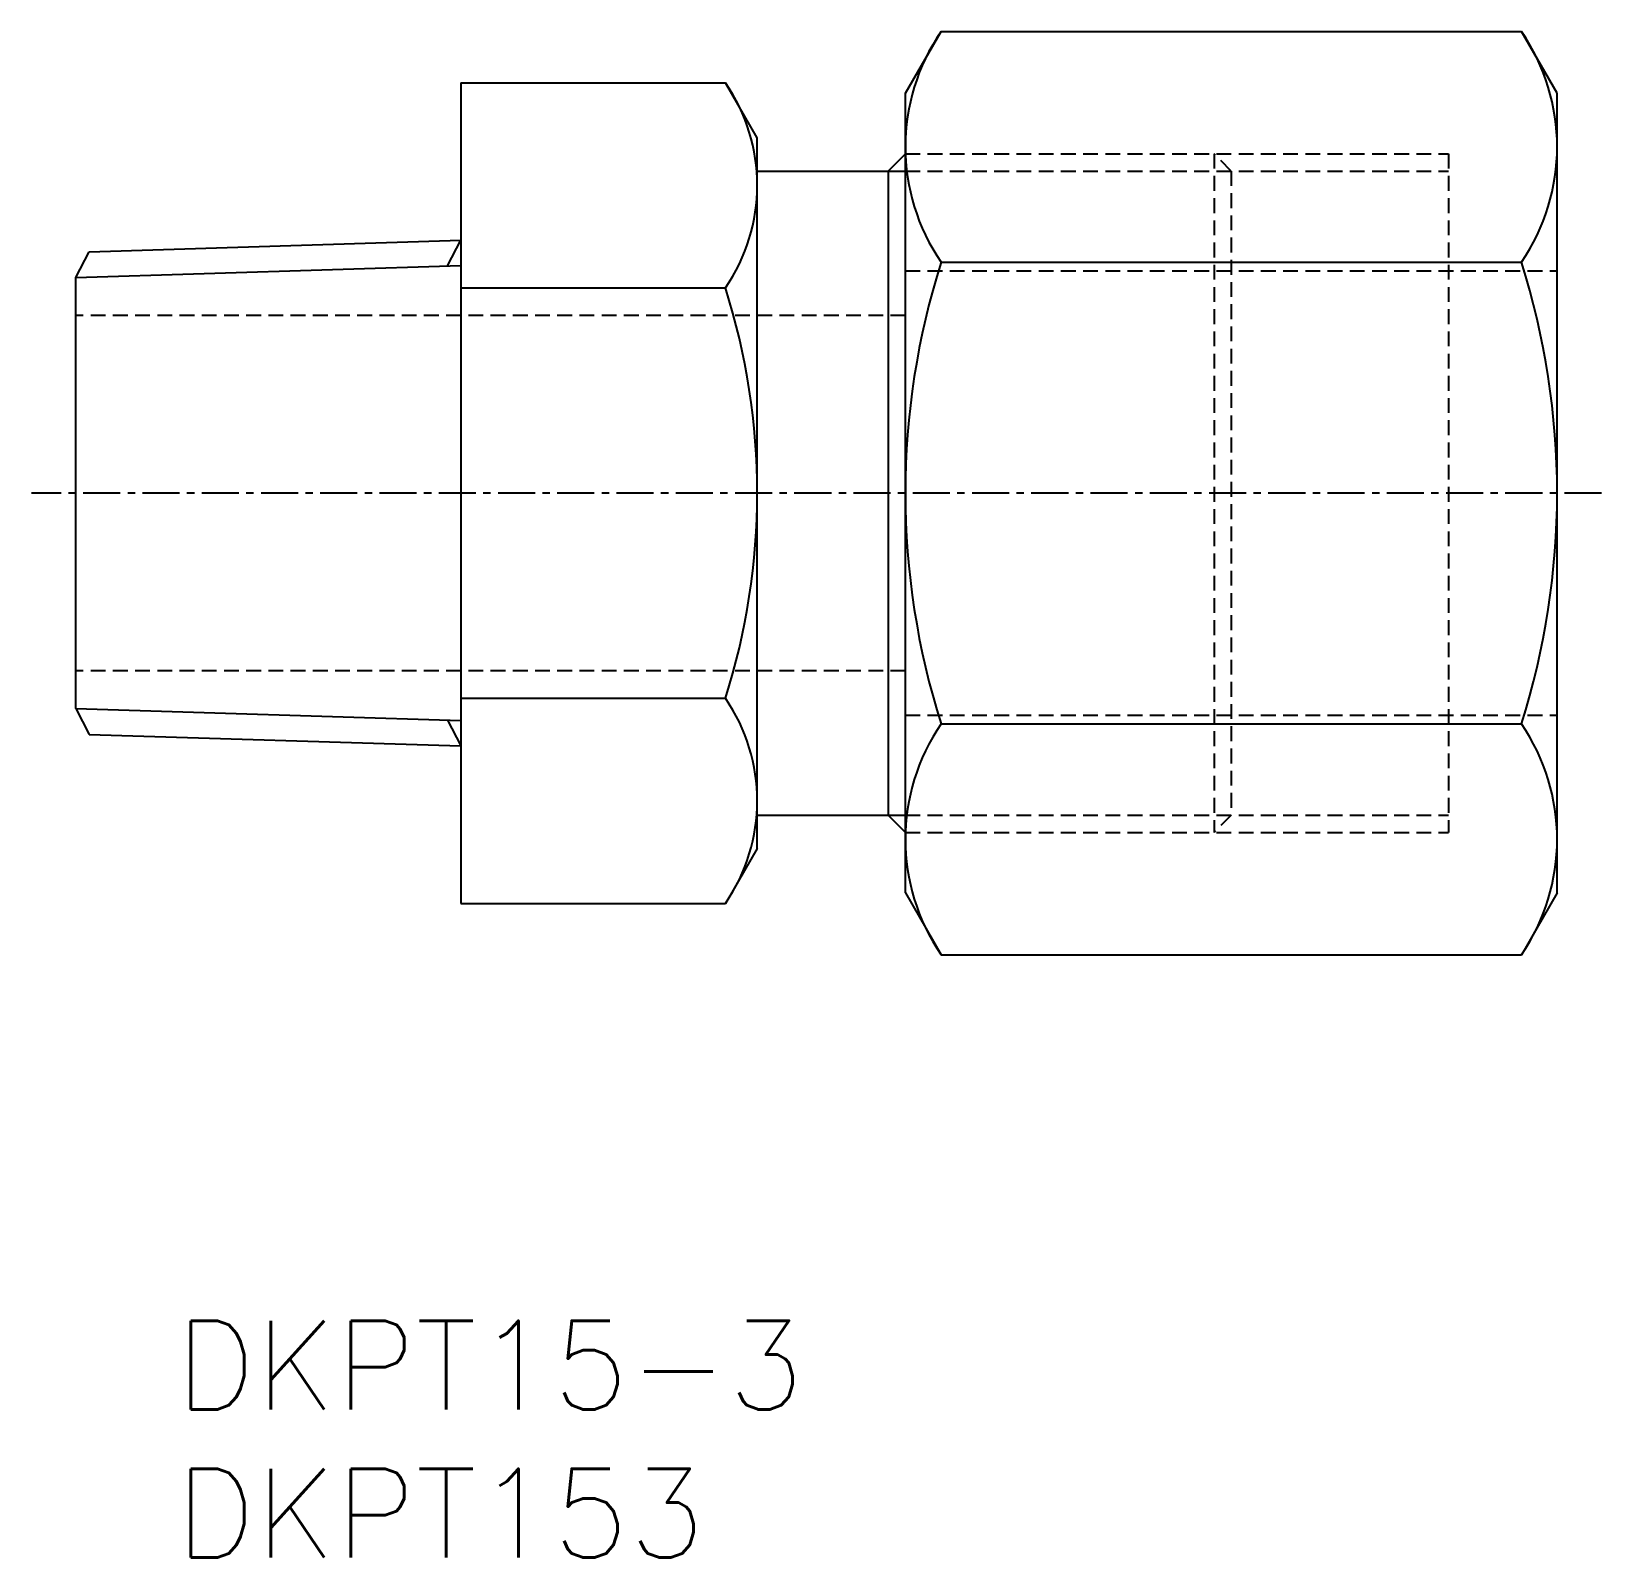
# Model space of a CAD drawing. Extents: x 123 to 176, y 69.1 to 120.6.
import ezdxf
from ezdxf.enums import TextEntityAlignment as Align

# ---------------------------------------------------------------- set-up
doc = ezdxf.new("R2010")
doc.units = 0
doc.linetypes.add('CENTER', pattern=[2, 1.25, -0.25, 0.25, -0.25])
doc.linetypes.add('DASHED', pattern=[0.75, 0.5, -0.25])
doc.layers.get('0').update_dxf_attribs({"linetype": 'CONTINUOUS'})
doc.layers.add('CENTER', color=1, linetype='CENTER')
doc.styles.get("Standard").update_dxf_attribs({"font": 'txt.shx', "bigfont": 'extfont.shx'})

msp = doc.modelspace()

# ---------------------------------------------------------------- linework, layer by layer
at = {"color": 7, "linetype": 'CONTINUOUS'}
for p, q in [((152.5, 118.5), (153.706, 120.588)), ((153.706, 120.588), (173.294, 120.588)), ((174.5, 118.5), (173.294, 120.588)), ((137.5, 118.856), (146.428, 118.856)), ((137.5, 118.856), (137.5, 91.144)), ((147.5, 117), (146.428, 118.856)), ((152.5, 91.5), (152.5, 118.5)), ((174.5, 91.5), (174.5, 118.5)), ((147.5, 93), (147.5, 117)), ((124.953, 113.147), (137.5, 113.539)), ((124.5, 112.277), (124.953, 113.147)), ((153.706, 112.794), (173.294, 112.794)), ((124.5, 97.723), (124.5, 112.277)), ((137.5, 111.928), (146.428, 111.928)), ((137.5, 98.072), (146.428, 98.072)), ((124.5, 97.723), (124.953, 96.853)), ((153.706, 97.206), (173.294, 97.206)), ((124.953, 96.853), (137.5, 96.461)), ((147.5, 93), (146.428, 91.144)), ((152.5, 91.5), (153.706, 89.412)), ((174.5, 91.5), (173.294, 89.412)), ((137.5, 91.144), (146.428, 91.144)), ((153.706, 89.412), (173.294, 89.412))]:
    msp.add_line(p, q, dxfattribs=at)
for p, q in [((151.92, 115.874), (152.501, 116.456)), ((147.5, 115.874), (151.92, 115.874)), ((151.92, 115.874), (151.92, 94.125)), ((147.5, 94.125), (151.92, 94.125)), ((151.92, 94.125), (152.501, 93.544))]:
    msp.add_line(p, q)
at = {"color": 3, "linetype": 'DASHED'}
for p, q in [((152.501, 116.456), (170.834, 116.456)), ((162.92, 116.456), (162.92, 93.544)), ((163.501, 115.874), (162.92, 116.456)), ((170.834, 116.456), (170.834, 93.544)), ((152.501, 115.874), (170.834, 115.874)), ((163.501, 115.874), (163.501, 94.125)), ((152.501, 112.5), (174.501, 112.5)), ((152.501, 111), (124.5, 111)), ((152.501, 99), (124.5, 99)), ((152.501, 97.5), (174.501, 97.5)), ((152.501, 94.125), (170.834, 94.125)), ((163.501, 94.125), (162.92, 93.544)), ((152.501, 93.544), (170.834, 93.544))]:
    msp.add_line(p, q, dxfattribs=at)
at = {"color": 3, "linetype": 'CONTINUOUS'}
for p, q in [((151.92, 115.874), (152.501, 115.874)), ((137.047, 112.669), (137.5, 113.539)), ((124.5, 112.277), (137.5, 112.683)), ((124.5, 97.723), (137.5, 97.317)), ((137.047, 97.331), (137.5, 96.461)), ((151.92, 94.125), (152.501, 94.125))]:
    msp.add_line(p, q, dxfattribs=at)
at = {"color": 7, "linetype": 'CONTINUOUS'}
for centre, radius, start, end in [((159.401, 116.691), 6.901, 145.6158, 214.3842), ((167.599, 116.691), 6.901, 325.6158, 34.3842), ((141.366, 115.392), 6.134, 325.6158, 34.3842), ((178.294, 105), 25.794, 162.4121, 197.5879), ((148.706, 105), 25.794, 342.4121, 17.5879), ((124.572, 105), 22.928, 342.4121, 17.5879), ((141.366, 94.608), 6.134, 325.6158, 34.3842), ((159.401, 93.309), 6.901, 145.6158, 214.3842), ((167.599, 93.309), 6.901, 325.6158, 34.3842)]:
    msp.add_arc(centre, radius, start, end, dxfattribs=at)
at = {"layer": 'CENTER'}
msp.add_line((176.001, 105), (123, 105), dxfattribs=at)

# ---------------------------------------------------------------- texts
at = {"color": 7, "linetype": 'CONTINUOUS'}
for s, p in [('DKPT15-3', (127.867, 75.556)), ('DKPT153', (127.867, 70.556))]:
    msp.add_text(s, height=3, dxfattribs=at).set_placement(p, align=Align.MIDDLE_LEFT)

doc.saveas('drawing.dxf')
